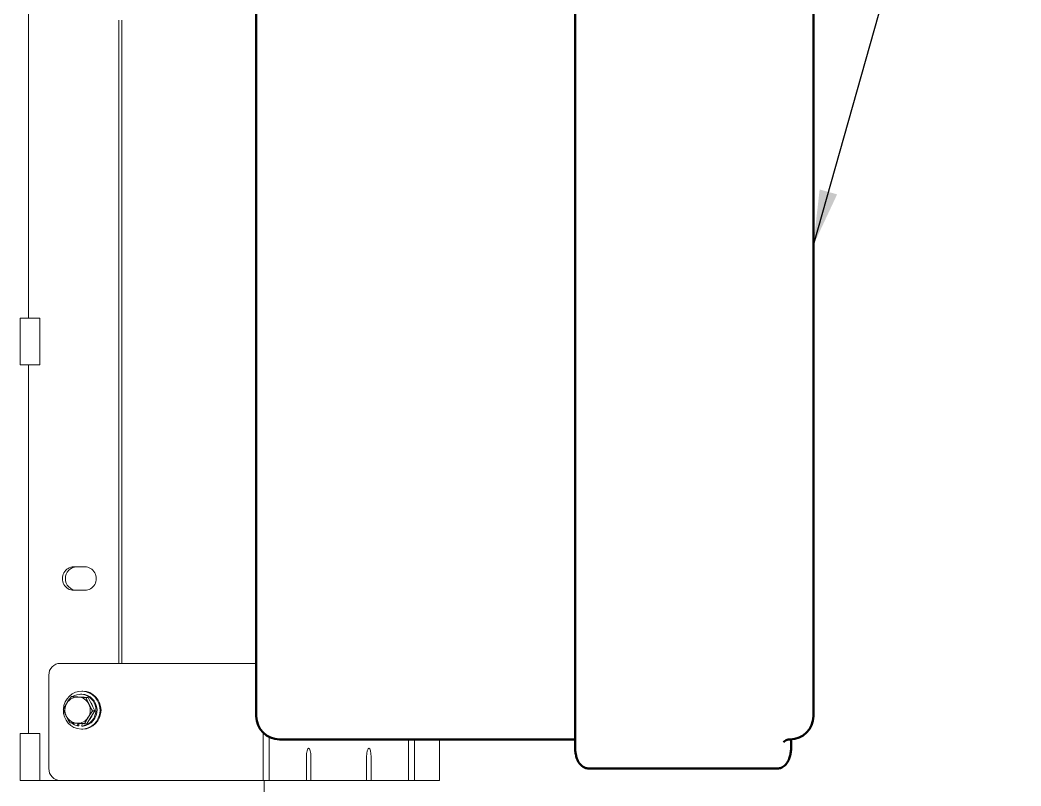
# Model space of a CAD drawing. Header units: inches. Extents: x 15 to 402, y 6 to 258.
# Drawn here: x 212.75 to 234.16, y 78.12 to 94.49 of the extents above; entities that cross this region are included whole.
import ezdxf

# ---------------------------------------------------------------- set-up
doc = ezdxf.new("R2010")
doc.units = ezdxf.units.IN
doc.header["$LTSCALE"] = 12
doc.header["$MEASUREMENT"] = 0
doc.layers.add('Symbol (ANSI)', color=7, linetype='Continuous', lineweight=25)
doc.layers.add('Visible (ANSI)', color=7, linetype='Continuous', lineweight=50)
doc.styles.add('MEMCOR Medium', font='arial.ttf')
doc.dimstyles.new('Default (ANSI)$7', dxfattribs={"dimscale": 12, "dimtxt": 0.15, "dimasz": 0.098425, "dimexe": 0.125, "dimexo": 0.0625, "dimgap": 0.031496, "dimtad": 0, "dimtih": 1, "dimtoh": 1, "dimdec": 4, "dimrnd": 1e-08, "dimzin": 3, "dimdsep": 46, "dimlunit": 5, "dimtxsty": 'MEMCOR Medium', "dimcen": 0.09, "dimdle": 0.393701, "dimclrd": 256, "dimclre": 256, "dimclrt": 256, "dimadec": 0, "dimazin": 1, "dimtfac": 0.8, "dimtofl": 0, "dimtmove": 0, "dimatfit": 3, "dimfxl": 1, "dimfrac": 1, "dimtolj": 1, "dimtzin": 4, "dimlwd": -1, "dimlwe": -1, "dimarcsym": 0})

msp = doc.modelspace()

# ---------------------------------------------------------------- linework, layer by layer
at = {"layer": 'Visible (ANSI)', "linetype": 'Continuous', "lineweight": 18}
for p, q in [((212.92755, 95.99586), (212.92755, 88.11586)), ((214.8594, 80.73586), (214.8594, 94.48586)), ((214.9241, 94.48586), (214.9241, 80.73586)), ((212.74638, 88.11586), (213.16903, 88.11586)), ((212.74638, 88.11586), (212.74638, 87.11586)), ((213.16903, 88.11586), (213.16903, 87.11586)), ((212.74638, 87.11586), (213.16903, 87.11586)), ((212.92755, 87.11586), (212.92755, 79.23586)), ((213.89347, 82.79836), (214.13495, 82.79836)), ((214.13495, 82.29836), (213.89347, 82.29836)), ((216.8894, 80.73586), (213.60346, 80.73586)), ((216.8894, 80.73586), (217.42523, 80.73586)), ((217.79991, 80.73586), (217.42523, 80.73586)), ((213.36198, 80.48586), (213.36198, 78.48586)), ((214.06572, 80.07586), (214.04139, 80.07586)), ((214.06572, 80.14186), (214.08642, 80.14186)), ((213.89254, 80.02492), (213.84262, 80.02492)), ((213.89254, 80.02492), (214.04904, 80.01648)), ((214.04904, 80.01648), (214.20553, 80.00804)), ((214.20553, 80.00804), (214.15561, 80.00804)), ((214.20553, 80.00804), (214.27672, 79.86351)), ((214.27672, 79.86351), (214.34791, 79.71898)), ((214.34791, 79.71898), (214.2626, 79.58289)), ((214.34791, 79.71898), (214.29798, 79.71898)), ((213.98176, 79.45431), (213.97913, 79.40203)), ((214.00346, 79.40203), (214.00602, 79.45302)), ((214.0698, 79.39714), (214.07244, 79.44958)), ((214.17729, 79.4468), (214.12736, 79.4468)), ((214.2626, 79.58289), (214.17729, 79.4468)), ((212.74638, 79.23586), (213.16903, 79.23586)), ((212.74638, 79.23586), (212.74638, 78.23586)), ((213.16903, 79.23586), (213.16903, 78.23586)), ((214.00346, 79.40203), (213.97913, 79.40203)), ((214.06572, 79.32986), (214.08642, 79.32986)), ((214.09413, 79.39714), (214.0698, 79.39714)), ((217.94632, 78.23586), (217.94632, 79.25735)), ((218.07573, 79.16394), (218.07573, 78.23586)), ((221.05215, 78.23586), (221.05215, 79.11086)), ((221.18156, 79.11086), (221.18156, 78.23586)), ((221.71756, 78.23586), (221.71756, 79.11086)), ((218.87095, 78.23586), (218.87095, 78.73586)), ((218.96801, 78.73586), (218.96801, 78.23586)), ((220.15987, 78.23586), (220.15987, 78.73586)), ((220.25693, 78.73586), (220.25693, 78.23586)), ((212.74638, 78.23586), (213.16903, 78.23586)), ((213.16903, 78.23586), (213.60346, 78.23586)), ((213.60346, 78.23586), (216.8894, 78.23586)), ((217.42523, 78.23586), (216.8894, 78.23586)), ((217.42523, 78.23586), (217.94632, 78.23586)), ((218.07573, 78.23586), (217.94632, 78.23586)), ((217.96721, 78.23586), (217.96721, 61.38586)), ((218.07573, 78.23586), (218.87095, 78.23586)), ((218.96801, 78.23586), (218.87095, 78.23586)), ((218.96801, 78.23586), (220.15987, 78.23586)), ((220.25693, 78.23586), (220.15987, 78.23586)), ((220.25693, 78.23586), (221.05215, 78.23586)), ((221.18156, 78.23586), (221.05215, 78.23586)), ((221.18156, 78.23586), (221.70265, 78.23586)), ((221.71756, 78.23586), (221.70265, 78.23586))]:
    msp.add_line(p, q, dxfattribs=at)
at = {"layer": 'Visible (ANSI)'}
for p, q in [((224.61728, 95.73586), (224.61728, 78.98586)), ((217.79991, 95.11086), (217.79991, 79.61086)), ((229.71519, 79.61086), (229.71519, 95.11086)), ((218.29991, 79.11086), (224.57843, 79.11086)), ((229.24105, 79.11153), (229.24105, 78.98586)), ((224.93198, 78.48586), (225.17346, 78.48586)), ((225.17346, 78.48586), (228.92634, 78.48586))]:
    msp.add_line(p, q, dxfattribs=at)
for centre, start, end in [((218.29991, 79.61086), 180, 270), ((229.21519, 79.61086), 270, 0)]:
    msp.add_arc(centre, 0.5, start, end, dxfattribs=at)
at = {"layer": 'Visible (ANSI)', "linetype": 'Continuous', "lineweight": 18}
for centre, major_axis, ratio, start_param, end_param in [((213.89347, 82.54836), (0, -0.25), 0.96592583, 3.14159265, 6.28318531), ((213.95818, 82.54836), (0, 0.25), 0.96592583, 0, 3.14159265), ((214.13495, 82.54836), (0, 0.25), 0.96592583, 3.14159265, 6.28318531), ((213.60346, 80.48586), (0, 0.25), 0.96592583, 0, 1.57079633), ((214.06572, 79.73586), (0, -0.406), 0.96592583, 4.68127413, 10.94454271), ((214.04139, 79.73586), (0, 0.34), 0.96592583, 3.22821892, 6.83765878), ((214.06572, 79.73586), (0, -0.34), 0.96592583, 0.08662627, 3.14159265), ((214.08642, 79.73586), (0, -0.406), 0.96592583, 0, 3.14159265), ((213.9785, 79.73586), (0, -0.281), 0.96592583, 4.13673709, 5.18393464), ((214.04139, 79.73586), (0, 0.34), 0.96592583, 0.7968523, 1.15746311), ((213.9785, 79.73586), (0, 0.281), 0.96592583, 6.23113219, 7.27832974), ((213.9785, 79.73586), (0, 0.281), 0.96592583, 5.18393464, 6.23113219), ((214.04139, 79.73586), (0, 0.281), 0.96592583, 6.18131693, 6.28094746), ((213.9785, 79.73586), (0, 0.281), 0.96592583, 4.13673709, 5.18393464), ((214.04139, 79.73586), (0, -0.281), 0.96592583, 1.83586556, 2.24881842), ((213.9785, 79.73586), (0, -0.281), 0.96592583, 5.18393464, 6.23113219), ((214.04139, 79.73586), (0, 0.34), 0.96592583, 1.96576718, 2.15247377), ((214.04139, 79.73586), (0, -0.34), 0.96592583, 5.64992135, 6.09245281), ((213.9785, 79.73586), (0, -0.281), 0.96592583, 6.23113219, 7.27832974), ((214.04139, 79.73586), (0, -0.281), 0.96592583, 0.79480903, 1.19547984), ((218.91948, 78.73586), (0, 0.1875), 0.25881905, 4.71238898, 7.85398163), ((220.2084, 78.73586), (0, 0.1875), 0.25881905, 4.71238898, 7.85398163), ((213.60346, 78.48586), (0, -0.25), 0.96592583, 4.71238898, 6.28318531)]:
    msp.add_ellipse(centre, major_axis=major_axis, ratio=ratio, start_param=start_param, end_param=end_param, dxfattribs=at)
for points in [[(213.672, 79.75275), (213.71122, 79.82568), (213.75081, 79.88883)], [(213.75081, 79.88883), (213.79041, 79.95199), (213.84262, 80.02492)], [(213.84262, 80.02492), (213.91999, 80.0204), (213.99262, 80.01648)], [(213.99262, 80.01648), (214.06525, 80.01257), (214.15561, 80.00804)], [(214.15561, 80.00804), (214.18726, 79.93059), (214.2203, 79.86351)], [(214.2203, 79.86351), (214.25334, 79.79643), (214.29798, 79.71898)], [(213.73669, 79.60822), (213.70365, 79.67529), (213.672, 79.75275)], [(214.29798, 79.71898), (214.24577, 79.64605), (214.20618, 79.58289)], [(213.81437, 79.46369), (213.76973, 79.54114), (213.73669, 79.60822)], [(213.96437, 79.45524), (213.89174, 79.45916), (213.81437, 79.46369)], [(214.12736, 79.4468), (214.037, 79.45133), (213.96437, 79.45524)], [(214.20618, 79.58289), (214.16658, 79.51973), (214.12736, 79.4468)]]:
    msp.add_rational_spline(points, [1, 1.0379548493, 1], degree=2, dxfattribs=at)
at = {"layer": 'Visible (ANSI)'}
msp.add_open_spline([(224.57843, 79.11086), (224.59168, 79.11086), (224.60492, 79.1095), (224.61728, 79.10704)], degree=3, dxfattribs=at)
for points, knots in [([(229.21519, 79.11086), (229.18597, 79.11086), (229.15744, 79.10375), (229.11565, 79.08533), (229.1017, 79.07484), (229.0844, 79.05953), (229.08033, 79.05432), (229.07773, 79.05085), (229.07739, 79.05032), (229.07739, 79.05032)], [4.71238898, 4.71238898, 4.71238898, 4.71238898, 4.825979826, 4.825979826, 4.937523922, 4.937523922, 5.044208708, 5.044208708, 5.092223232, 5.092223232, 5.092223232, 5.092223232]), ([(224.61728, 78.98586), (224.61728, 78.95291), (224.61861, 78.91997), (224.62404, 78.85535), (224.62811, 78.82372), (224.63977, 78.76171), (224.64713, 78.7315), (224.66977, 78.66793), (224.68295, 78.63438), (224.72638, 78.57986), (224.73839, 78.56663), (224.77675, 78.53334), (224.80802, 78.51243), (224.87437, 78.49082), (224.90309, 78.48586), (224.93198, 78.48586)], [3.14159265, 3.14159265, 3.14159265, 3.14159265, 3.45575192, 3.45575192, 3.76991118, 3.76991118, 4.08407045, 4.08407045, 4.39822972, 4.39822972, 4.49141268, 4.49141268, 4.62827768, 4.62827768, 4.71238898, 4.71238898, 4.71238898, 4.71238898]), ([(229.24105, 78.98586), (229.24105, 78.95291), (229.23972, 78.91997), (229.23428, 78.85535), (229.23021, 78.82372), (229.21855, 78.76171), (229.2112, 78.7315), (229.18855, 78.66793), (229.17537, 78.63438), (229.13195, 78.57986), (229.11993, 78.56663), (229.08158, 78.53334), (229.0503, 78.51243), (228.98396, 78.49082), (228.95524, 78.48586), (228.92634, 78.48586)], [0, 0, 0, 0, 0.31415927, 0.31415927, 0.62831853, 0.62831853, 0.9424778, 0.9424778, 1.25663706, 1.25663706, 1.34982003, 1.34982003, 1.48668502, 1.48668502, 1.57079633, 1.57079633, 1.57079633, 1.57079633])]:
    msp.add_open_spline(points, degree=3, knots=knots, dxfattribs=at)

# ---------------------------------------------------------------- leaders
at = {"layer": 'Symbol (ANSI)', "annotation_type": 0, "has_hookline": 1, "hookline_direction": 0, "text_width": 18.35484}
msp.add_leader([(229.71519, 89.67593), (232.84837, 100.75576), (234.02947, 100.75576)], dimstyle='Default (ANSI)$7', override={"dimtad": 0}, dxfattribs=at)

doc.saveas('drawing.dxf')
